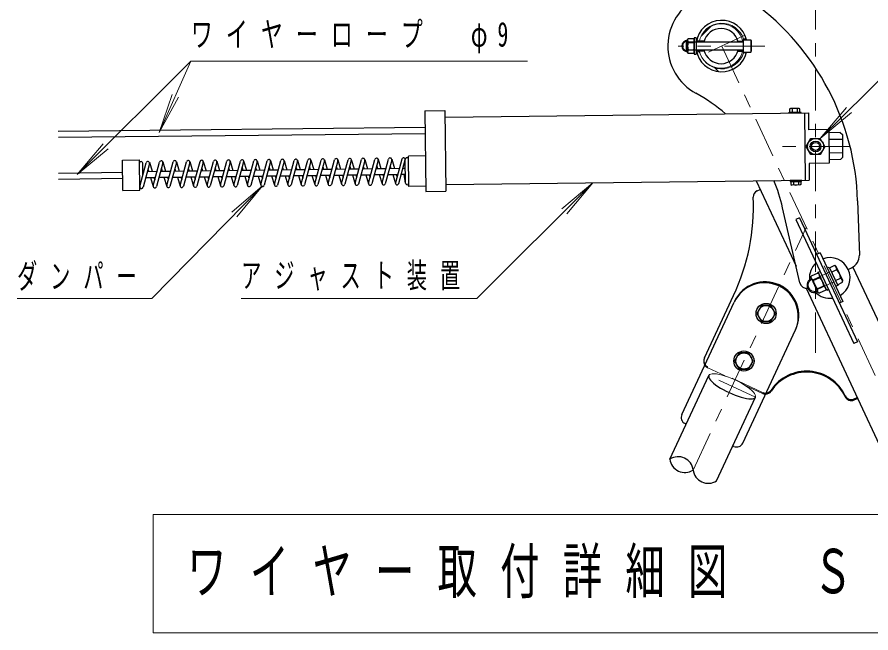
# Model space of a CAD drawing. Units: millimetres on the paper, with parts at other scales. Extents: x -621 to -236, y -10 to 262.
# Drawn here: x -357.8 to -294.3, y 193.2 to 239 of the extents above; entities that cross this region are included whole.
import ezdxf

# ---------------------------------------------------------------- set-up
doc = ezdxf.new("R2010")
doc.units = ezdxf.units.MM
for name, pattern in [('USER1', [4.5, 2.5, -2]), ('USER2', [6, 3, -1, 1, -1]), ('USER3', [8, 3, -1, 1, -1, 1, -1])]:
    doc.linetypes.add(name, pattern=pattern)
doc.layers.add('LY_1', color=7, linetype='Continuous', lineweight=25)
doc.styles.add('ＭＳ ゴシック', font='')
doc.styles.get('ＭＳ ゴシック').set_extended_font_data('MS Gothic')

msp = doc.modelspace()

# ---------------------------------------------------------------- linework, layer by layer
at = {"layer": 'LY_1', "linetype": 'USER2', "lineweight": 13}
for p, q in [((-298.426, 214.036), (-298.426, 243.319)), ((-303.673, 237.62), (-307.131, 236.007)), ((-302.205, 236.814), (-308.645, 236.814)), ((-305.402, 236.814), (-290.766, 205.427)), ((-295.892, 229.358), (-300.959, 229.358)), ((-307.524, 205.329), (-299.122, 223.347)), ((-302.896, 210.741), (-306.353, 212.354))]:
    msp.add_line(p, q, dxfattribs=at)
at = {"layer": 'LY_1', "lineweight": 13}
for p, q in [((-287.568, 240.342), (-298.079, 229.958)), ((-306.93, 237.542), (-306.178, 238.294)), ((-307.024, 236.314), (-307.149, 236.439)), ((-344.85, 235.692), (-353.279, 227.264)), ((-347.209, 230.388), (-344.851, 235.692)), ((-344.85, 235.692), (-319.838, 235.692)), ((-305.63, 234.92), (-305.902, 235.191)), ((-347.209, 230.388), (-346.234, 233.225)), ((-347.209, 230.388), (-345.756, 233.012)), ((-298.079, 229.958), (-296.137, 232.245)), ((-298.079, 229.958), (-295.769, 231.873)), ((-353.279, 227.264), (-351.35, 229.562)), ((-353.279, 227.264), (-350.981, 229.192)), ((-323.589, 218.059), (-314.988, 226.66)), ((-314.988, 226.66), (-317.286, 224.732)), ((-314.988, 226.66), (-316.916, 224.362)), ((-347.752, 218.059), (-339.528, 226.44)), ((-339.528, 226.44), (-341.808, 224.49)), ((-339.528, 226.44), (-341.435, 224.123)), ((-357.754, 218.059), (-347.752, 218.059)), ((-341.102, 218.059), (-323.589, 218.059)), ((-347.642, 202.034), (-347.642, 193.234)), ((-272.842, 202.034), (-347.642, 202.034)), ((-347.642, 193.234), (-272.842, 193.234))]:
    msp.add_line(p, q, dxfattribs=at)
at = {"layer": 'LY_1'}
for p, q in [((-307.935, 237.288), (-307.892, 237.361)), ((-307.935, 236.339), (-307.935, 237.288)), ((-307.477, 237.361), (-307.892, 237.361)), ((-307.435, 237.288), (-307.477, 237.361)), ((-307.31, 237.414), (-307.435, 237.414)), ((-307.435, 237.414), (-307.435, 236.214)), ((-307.31, 237.414), (-307.31, 236.214)), ((-303.8, 237.264), (-303.235, 237.264)), ((-303.8, 237.264), (-303.8, 236.364)), ((-303.561, 237.314), (-303.78, 237.314)), ((-303.235, 237.264), (-303.235, 236.364)), ((-303.235, 237.264), (-303.2, 237.203)), ((-308.05, 237.114), (-308.05, 236.514)), ((-303.8, 237.114), (-308.05, 237.114)), ((-307.892, 237.087), (-307.477, 237.087)), ((-307.058, 237.189), (-307.272, 237.189)), ((-306.702, 237.189), (-307.057, 237.189)), ((-304.197, 237.189), (-303.843, 237.189)), ((-303.2, 237.203), (-303.2, 236.424)), ((-303.8, 236.514), (-308.05, 236.514)), ((-307.935, 236.339), (-307.892, 236.266)), ((-307.892, 236.54), (-307.477, 236.54)), ((-307.477, 236.266), (-307.892, 236.266)), ((-307.435, 236.339), (-307.477, 236.266)), ((-307.435, 236.214), (-307.31, 236.214)), ((-307.058, 236.439), (-307.272, 236.439)), ((-306.702, 236.439), (-307.057, 236.439)), ((-304.197, 236.439), (-303.843, 236.439)), ((-303.8, 236.364), (-303.235, 236.364)), ((-303.561, 236.314), (-303.78, 236.314)), ((-303.235, 236.364), (-303.2, 236.424)), ((-327.459, 232.012), (-325.96, 232.03)), ((-327.459, 232.012), (-327.388, 226.013)), ((-325.96, 232.03), (-325.888, 226.031)), ((-325.954, 231.53), (-298.959, 231.852)), ((-300.385, 231.912), (-299.535, 231.924)), ((-300.384, 231.832), (-300.385, 231.912)), ((-299.534, 231.844), (-300.384, 231.832)), ((-300.338, 232.143), (-300.278, 232.179)), ((-300.335, 231.913), (-300.338, 232.143)), ((-299.648, 232.187), (-300.278, 232.179)), ((-300.147, 231.916), (-300.15, 232.146)), ((-299.772, 231.921), (-299.775, 232.151)), ((-299.587, 232.153), (-299.648, 232.187)), ((-299.584, 231.923), (-299.587, 232.153)), ((-299.535, 231.924), (-299.534, 231.844)), ((-299.259, 231.847), (-299.193, 226.848)), ((-298.959, 231.851), (-298.942, 230.601)), ((-327.444, 230.755), (-354.69, 230.472)), ((-327.439, 230.305), (-354.685, 230.022)), ((-297.442, 230.621), (-298.942, 230.601)), ((-297.442, 230.621), (-297.409, 228.121)), ((-296.589, 230.383), (-297.439, 230.371)), ((-296.589, 230.383), (-296.437, 230.235)), ((-299.118, 229.358), (-298.772, 229.958)), ((-298.772, 229.958), (-298.079, 229.958)), ((-296.432, 229.885), (-297.432, 229.871)), ((-296.437, 230.235), (-296.415, 228.535)), ((-298.772, 228.758), (-299.118, 229.358)), ((-297.733, 229.358), (-298.079, 228.758)), ((-332.64, 226.631), (-332.161, 228.387)), ((-331.921, 228.39), (-331.717, 227.708)), ((-331.64, 226.643), (-331.161, 228.4)), ((-330.921, 228.402), (-330.717, 227.721)), ((-330.64, 226.656), (-330.162, 228.412)), ((-329.921, 228.415), (-329.717, 227.733)), ((-329.162, 228.424), (-329.64, 226.668)), ((-328.894, 226.643), (-328.916, 228.393)), ((-327.419, 228.661), (-328.669, 228.646)), ((-328.641, 226.396), (-328.669, 228.646)), ((-298.079, 228.758), (-298.772, 228.758)), ((-296.419, 228.885), (-297.419, 228.871)), ((-296.563, 228.383), (-297.413, 228.371)), ((-296.415, 228.535), (-296.563, 228.383)), ((-349.917, 228.342), (-348.667, 228.358)), ((-349.889, 226.092), (-349.917, 228.342)), ((-348.639, 226.108), (-348.667, 228.358)), ((-348.638, 226.392), (-348.16, 228.148)), ((-348.404, 227.253), (-348.414, 228.111)), ((-347.919, 228.082), (-348.397, 226.326)), ((-347.92, 228.192), (-347.716, 227.511)), ((-347.639, 226.446), (-347.16, 228.202)), ((-346.919, 228.136), (-347.398, 226.38)), ((-346.92, 228.205), (-346.716, 227.523)), ((-346.639, 226.458), (-346.16, 228.214)), ((-345.919, 228.148), (-346.398, 226.392)), ((-345.92, 228.217), (-345.716, 227.535)), ((-345.639, 226.47), (-345.16, 228.227)), ((-344.919, 228.161), (-345.398, 226.405)), ((-344.92, 228.23), (-344.716, 227.548)), ((-344.639, 226.483), (-344.161, 228.239)), ((-343.919, 228.173), (-344.398, 226.417)), ((-344.034, 227.751), (-343.976, 227.557)), ((-343.92, 228.242), (-343.716, 227.56)), ((-343.639, 226.495), (-343.161, 228.251)), ((-342.919, 228.186), (-343.398, 226.429)), ((-343.034, 227.763), (-342.976, 227.569)), ((-342.92, 228.254), (-342.716, 227.572)), ((-342.639, 226.508), (-342.161, 228.264)), ((-341.919, 228.198), (-342.398, 226.442)), ((-342.034, 227.776), (-341.976, 227.582)), ((-341.92, 228.267), (-341.716, 227.585)), ((-341.639, 226.52), (-341.161, 228.276)), ((-340.92, 228.21), (-341.398, 226.454)), ((-341.034, 227.788), (-340.976, 227.594)), ((-340.92, 228.279), (-340.716, 227.597)), ((-340.639, 226.532), (-340.161, 228.288)), ((-339.92, 228.223), (-340.398, 226.466)), ((-340.035, 227.8), (-339.976, 227.606)), ((-339.92, 228.291), (-339.716, 227.609)), ((-339.639, 226.545), (-339.161, 228.301)), ((-338.92, 228.235), (-339.398, 226.479)), ((-339.034, 227.813), (-338.976, 227.619)), ((-338.92, 228.304), (-338.716, 227.622)), ((-338.639, 226.557), (-338.161, 228.313)), ((-337.92, 228.247), (-338.398, 226.491)), ((-338.035, 227.825), (-337.976, 227.631)), ((-337.921, 228.316), (-337.717, 227.634)), ((-337.639, 226.569), (-337.161, 228.325)), ((-336.92, 228.26), (-337.398, 226.504)), ((-337.035, 227.838), (-336.977, 227.643)), ((-336.921, 228.328), (-336.717, 227.646)), ((-336.639, 226.582), (-336.161, 228.338)), ((-335.92, 228.272), (-336.398, 226.516)), ((-336.035, 227.85), (-335.977, 227.656)), ((-335.921, 228.341), (-335.717, 227.659)), ((-335.64, 226.594), (-335.161, 228.35)), ((-334.92, 228.284), (-335.398, 226.528)), ((-335.035, 227.862), (-334.977, 227.668)), ((-334.921, 228.353), (-334.717, 227.671)), ((-334.64, 226.606), (-334.161, 228.362)), ((-333.92, 228.297), (-334.398, 226.541)), ((-334.035, 227.875), (-333.977, 227.68)), ((-333.921, 228.365), (-333.717, 227.684)), ((-333.64, 226.619), (-333.161, 228.375)), ((-332.92, 228.309), (-333.398, 226.553)), ((-333.035, 227.887), (-332.977, 227.693)), ((-332.921, 228.378), (-332.717, 227.696)), ((-331.92, 228.321), (-332.399, 226.565)), ((-332.035, 227.899), (-331.977, 227.705)), ((-330.92, 228.334), (-331.399, 226.578)), ((-331.035, 227.912), (-330.977, 227.717)), ((-329.92, 228.346), (-330.399, 226.59)), ((-330.035, 227.924), (-329.977, 227.73)), ((-329.399, 226.602), (-328.92, 228.358)), ((-329.066, 227.741), (-329.075, 227.793)), ((-297.409, 228.121), (-298.909, 228.102)), ((-298.909, 228.102), (-298.893, 226.852)), ((-354.676, 227.378), (-349.906, 227.442)), ((-348.406, 227.461), (-348.347, 227.461)), ((-348.087, 227.506), (-347.347, 227.515)), ((-348.034, 227.702), (-347.976, 227.507)), ((-347.087, 227.518), (-346.348, 227.527)), ((-347.034, 227.714), (-346.976, 227.52)), ((-346.088, 227.531), (-345.348, 227.54)), ((-346.034, 227.726), (-345.976, 227.532)), ((-345.088, 227.543), (-344.348, 227.552)), ((-345.034, 227.739), (-344.976, 227.544)), ((-344.088, 227.555), (-343.348, 227.565)), ((-343.211, 227.116), (-342.471, 227.125)), ((-343.088, 227.568), (-342.348, 227.577)), ((-342.842, 227.121), (-342.638, 226.439)), ((-342.582, 227.124), (-342.524, 226.93)), ((-342.211, 227.129), (-341.471, 227.138)), ((-342.088, 227.58), (-341.348, 227.589)), ((-341.842, 227.133), (-341.638, 226.451)), ((-341.582, 227.136), (-341.524, 226.942)), ((-341.211, 227.141), (-340.471, 227.15)), ((-341.088, 227.592), (-340.348, 227.602)), ((-340.842, 227.145), (-340.638, 226.464)), ((-340.582, 227.149), (-340.524, 226.954)), ((-340.211, 227.153), (-339.471, 227.162)), ((-340.088, 227.605), (-339.348, 227.614)), ((-339.842, 227.158), (-339.638, 226.476)), ((-339.582, 227.161), (-339.524, 226.967)), ((-339.211, 227.166), (-338.471, 227.175)), ((-339.088, 227.617), (-338.348, 227.626)), ((-338.842, 227.17), (-338.638, 226.488)), ((-338.582, 227.173), (-338.524, 226.979)), ((-338.211, 227.178), (-337.471, 227.187)), ((-338.088, 227.629), (-337.348, 227.639)), ((-337.842, 227.183), (-337.638, 226.501)), ((-337.582, 227.186), (-337.524, 226.991)), ((-337.211, 227.19), (-336.471, 227.199)), ((-337.088, 227.642), (-336.348, 227.651)), ((-336.842, 227.195), (-336.639, 226.513)), ((-336.583, 227.198), (-336.524, 227.004)), ((-336.211, 227.203), (-335.471, 227.212)), ((-336.088, 227.654), (-335.348, 227.663)), ((-335.843, 227.207), (-335.639, 226.525)), ((-335.583, 227.21), (-335.525, 227.016)), ((-335.211, 227.215), (-334.471, 227.224)), ((-335.088, 227.667), (-334.348, 227.676)), ((-334.843, 227.22), (-334.639, 226.538)), ((-334.583, 227.223), (-334.525, 227.029)), ((-334.211, 227.227), (-333.471, 227.237)), ((-334.088, 227.679), (-333.348, 227.688)), ((-333.843, 227.232), (-333.639, 226.55)), ((-333.583, 227.235), (-333.525, 227.041)), ((-333.211, 227.24), (-332.472, 227.249)), ((-333.088, 227.691), (-332.348, 227.7)), ((-332.843, 227.244), (-332.639, 226.562)), ((-332.583, 227.248), (-332.525, 227.053)), ((-332.212, 227.252), (-331.472, 227.261)), ((-332.089, 227.704), (-331.349, 227.713)), ((-331.843, 227.257), (-331.639, 226.575)), ((-331.583, 227.26), (-331.525, 227.066)), ((-331.212, 227.264), (-330.472, 227.274)), ((-331.089, 227.716), (-330.349, 227.725)), ((-330.843, 227.269), (-330.639, 226.587)), ((-330.583, 227.272), (-330.525, 227.078)), ((-330.212, 227.277), (-329.472, 227.286)), ((-330.089, 227.728), (-329.349, 227.737)), ((-329.843, 227.281), (-329.639, 226.599)), ((-329.583, 227.285), (-329.525, 227.09)), ((-329.212, 227.289), (-328.903, 227.293)), ((-329.089, 227.741), (-328.908, 227.743)), ((-328.893, 226.625), (-328.997, 227.292)), ((-354.67, 226.928), (-349.9, 226.992)), ((-348.21, 227.054), (-347.47, 227.064)), ((-347.842, 227.059), (-347.638, 226.377)), ((-347.582, 227.062), (-347.524, 226.868)), ((-347.21, 227.067), (-346.471, 227.076)), ((-346.842, 227.071), (-346.638, 226.389)), ((-346.582, 227.075), (-346.524, 226.88)), ((-346.211, 227.079), (-345.471, 227.088)), ((-345.842, 227.084), (-345.638, 226.402)), ((-345.582, 227.087), (-345.524, 226.893)), ((-345.211, 227.091), (-344.471, 227.101)), ((-344.842, 227.096), (-344.638, 226.414)), ((-344.582, 227.099), (-344.524, 226.905)), ((-344.211, 227.104), (-343.471, 227.113)), ((-343.842, 227.108), (-343.638, 226.427)), ((-343.582, 227.112), (-343.524, 226.917)), ((-325.894, 226.53), (-298.893, 226.852)), ((-302.84, 226.805), (-299.879, 220.457)), ((-299.468, 226.844), (-300.317, 226.833)), ((-300.317, 226.833), (-300.316, 226.753)), ((-300.316, 226.753), (-299.466, 226.764)), ((-300.267, 226.754), (-300.264, 226.523)), ((-300.264, 226.523), (-300.203, 226.489)), ((-299.573, 226.498), (-300.203, 226.489)), ((-300.079, 226.756), (-300.076, 226.526)), ((-299.704, 226.761), (-299.701, 226.531)), ((-299.513, 226.533), (-299.573, 226.498)), ((-299.516, 226.764), (-299.513, 226.533)), ((-299.466, 226.764), (-299.468, 226.844)), ((-349.889, 226.092), (-348.639, 226.108)), ((-327.392, 226.411), (-328.641, 226.396)), ((-327.388, 226.013), (-325.888, 226.031)), ((-302.768, 226.059), (-302.541, 226.165)), ((-295.3, 225.323), (-295.174, 221.287)), ((-299.596, 219.224), (-300.879, 224.805)), ((-299.621, 224.062), (-299.893, 223.935)), ((-299.621, 224.062), (-295.324, 214.846)), ((-299.893, 223.935), (-295.596, 214.719)), ((-298.082, 221.47), (-298.354, 221.343)), ((-298.082, 221.47), (-296.391, 217.845)), ((-297.553, 220.337), (-297.418, 220.4)), ((-297.418, 220.4), (-296.784, 219.041)), ((-297.393, 220.348), (-297.002, 220.531)), ((-297.247, 220.034), (-296.855, 220.217)), ((-297.002, 220.531), (-296.89, 220.453)), ((-296.404, 219.411), (-296.89, 220.453)), ((-296.002, 220.233), (-295.751, 220.35)), ((-295.647, 220.406), (-289.038, 206.233)), ((-298.759, 219.609), (-298.749, 219.716)), ((-298.759, 219.609), (-298.252, 218.522)), ((-298.257, 219.945), (-298.749, 219.716)), ((-298.603, 219.402), (-298.111, 219.631)), ((-298.17, 219.884), (-298.257, 219.945)), ((-298.233, 220.02), (-298.097, 220.083)), ((-297.599, 218.66), (-298.233, 220.02)), ((-296.954, 219.407), (-296.563, 219.589)), ((-298.31, 218.774), (-297.818, 219.004)), ((-296.784, 219.041), (-296.92, 218.977)), ((-296.808, 219.093), (-296.416, 219.275)), ((-296.416, 219.275), (-296.404, 219.411)), ((-306.678, 213.651), (-304.514, 218.292)), ((-299.124, 218.836), (-292.495, 204.621)), ((-298.252, 218.522), (-298.164, 218.461)), ((-297.672, 218.69), (-298.164, 218.461)), ((-297.663, 218.797), (-297.672, 218.69)), ((-297.463, 218.724), (-297.599, 218.66)), ((-308.364, 209.443), (-304.473, 217.788)), ((-296.391, 217.845), (-296.663, 217.718)), ((-302.448, 217.557), (-302.795, 216.957)), ((-301.756, 217.557), (-302.448, 217.557)), ((-301.409, 216.957), (-301.756, 217.557)), ((-302.795, 216.957), (-302.448, 216.357)), ((-302.448, 216.357), (-301.756, 216.357)), ((-301.756, 216.357), (-301.409, 216.957)), ((-303.833, 207.33), (-299.907, 215.749)), ((-295.324, 214.846), (-295.596, 214.719)), ((-304.095, 214.025), (-304.442, 213.425)), ((-303.403, 214.025), (-304.095, 214.025)), ((-303.056, 213.425), (-303.403, 214.025)), ((-304.442, 213.425), (-304.095, 212.825)), ((-303.403, 212.825), (-303.056, 213.425)), ((-304.095, 212.825), (-303.403, 212.825)), ((-309.253, 206.135), (-306.353, 212.354)), ((-305.795, 204.523), (-302.896, 210.741)), ((-295.561, 210.605), (-295.335, 210.711)), ((-295.561, 210.531), (-295.307, 210.65)), ((-308.039, 208.739), (-308.122, 208.779)), ((-304.497, 207.088), (-304.581, 207.127))]:
    msp.add_line(p, q, dxfattribs=at)
at = {"layer": 'LY_1', "linetype": 'USER3', "lineweight": 13}
msp.add_line((-298.079, 229.958), (-297.733, 229.358), dxfattribs=at)
at = {"layer": 'LY_1', "linetype": 'USER1', "lineweight": 13}
for p, q in [((-297.406, 220.02), (-298.629, 219.449)), ((-298.629, 219.449), (-298.291, 218.724)), ((-297.067, 219.295), (-298.291, 218.724)), ((-302.358, 211.084), (-306.436, 212.986)), ((-305.154, 212.314), (-306.436, 212.912)), ((-302.358, 211.01), (-303.696, 211.635))]:
    msp.add_line(p, q, dxfattribs=at)
at = {"layer": 'LY_1'}
msp.add_lwpolyline([(-306.353, 212.354), (-306.367, 212.285), (-306.351, 212.204), (-306.306, 212.112), (-306.231, 212.01), (-306.13, 211.9), (-306.002, 211.785), (-305.851, 211.665), (-305.679, 211.543), (-305.489, 211.421), (-305.284, 211.301), (-305.068, 211.186), (-304.844, 211.077), (-304.616, 210.976), (-304.389, 210.884), (-304.166, 210.804), (-303.95, 210.737), (-303.746, 210.683), (-303.557, 210.645), (-303.387, 210.621), (-303.237, 210.614), (-303.111, 210.623), (-303.011, 210.647), (-302.939, 210.687), (-302.896, 210.741)], dxfattribs=at)
at = {"layer": 'LY_1', "linetype": 'USER1', "lineweight": 13}
msp.add_lwpolyline([(-302.896, 210.741), (-302.882, 210.817), (-302.904, 210.907), (-302.961, 211.01), (-303.051, 211.124), (-303.174, 211.247), (-303.326, 211.376), (-303.505, 211.508), (-303.707, 211.641), (-303.927, 211.772), (-304.161, 211.899), (-304.405, 212.018), (-304.653, 212.128), (-304.901, 212.226), (-305.143, 212.311), (-305.374, 212.38), (-305.591, 212.431), (-305.787, 212.465), (-305.96, 212.48), (-306.106, 212.476), (-306.221, 212.454), (-306.304, 212.413), (-306.353, 212.354)], dxfattribs=at)
at = {"layer": 'LY_1'}
for centre, radius in [((-298.426, 229.358), 0.6), ((-298.426, 229.358), 0.4), ((-298.426, 229.358), 0.3), ((-302.102, 216.957), 0.75), ((-302.102, 216.957), 0.6), ((-303.749, 213.425), 0.75), ((-303.749, 213.425), 0.6)]:
    msp.add_circle(centre, radius, dxfattribs=at)
for centre, radius, start, end in [((-305.402, 236.814), 4, 53.66074, 241.36681), ((-314.291, 224.731), 19, 1.78503, 53.66074), ((-305.402, 236.814), 1.907, 13.64532, 170.9513), ((-305.45, 236.814), 1.308, 13.26443, 166.73557), ((-307.439, 237.288), 0.495, 179.99998, 203.86488), ((-307.93, 237.288), 0.495, 336.1351, 360), ((-307.935, 236.814), 0.425, 89.99999, 269.99999), ((-307.029, 236.814), 0.906, 162.41203, 197.58794), ((-308.341, 236.814), 0.906, 342.41204, 17.58796), ((-307.439, 236.339), 0.495, 156.13508, 179.99998), ((-307.93, 236.339), 0.495, 360, 23.8649), ((-305.402, 236.814), 1.907, 189.0487, 346.35468), ((-305.45, 236.814), 1.308, 193.26443, 346.73557), ((-313.549, 221.893), 13, 49.50492, 61.36681), ((-300.242, 231.982), 0.188, 60.7575, 120.75748), ((-299.956, 231.66), 0.523, 69.74307, 111.77191), ((-299.679, 231.99), 0.188, 60.7575, 120.75748), ((-339.04, 228.268), 0.125, 344.7624, 164.76239), ((-338.04, 228.28), 0.125, 344.7624, 164.76239), ((-337.04, 228.292), 0.125, 344.7624, 164.76239), ((-336.04, 228.305), 0.125, 344.7624, 164.76239), ((-335.041, 228.317), 0.125, 344.7624, 164.76239), ((-334.041, 228.33), 0.125, 344.7624, 164.76239), ((-333.041, 228.342), 0.125, 344.7624, 164.76239), ((-332.041, 228.354), 0.125, 344.7624, 164.76239), ((-331.041, 228.367), 0.125, 344.7624, 164.76239), ((-330.041, 228.379), 0.125, 344.7624, 164.76239), ((-329.041, 228.391), 0.125, 344.7624, 164.76239), ((-328.791, 228.394), 0.125, 0.70779, 180.7078), ((-348.539, 228.109), 0.125, 0.70779, 180.7078), ((-348.039, 228.115), 0.125, 344.7624, 164.76239), ((-347.04, 228.169), 0.125, 344.7624, 164.76239), ((-346.04, 228.181), 0.125, 344.7624, 164.76239), ((-345.04, 228.194), 0.125, 344.7624, 164.76239), ((-344.04, 228.206), 0.125, 344.7624, 164.76239), ((-343.04, 228.218), 0.125, 344.7624, 164.76239), ((-342.04, 228.231), 0.125, 344.7624, 164.76239), ((-341.04, 228.243), 0.125, 344.7624, 164.76239), ((-340.04, 228.255), 0.125, 344.7624, 164.76239), ((-344.518, 226.45), 0.125, 164.76239, 344.7624), ((-343.518, 226.462), 0.125, 164.76239, 344.7624), ((-342.518, 226.475), 0.125, 164.76239, 344.7624), ((-341.518, 226.487), 0.125, 164.76239, 344.7624), ((-340.519, 226.499), 0.125, 164.76239, 344.7624), ((-339.519, 226.512), 0.125, 164.76239, 344.7624), ((-338.519, 226.524), 0.125, 164.76239, 344.7624), ((-337.519, 226.536), 0.125, 164.76239, 344.7624), ((-336.519, 226.549), 0.125, 164.76239, 344.7624), ((-335.519, 226.561), 0.125, 164.76239, 344.7624), ((-334.519, 226.573), 0.125, 164.76239, 344.7624), ((-333.519, 226.586), 0.125, 164.76239, 344.7624), ((-332.519, 226.598), 0.125, 164.76239, 344.7624), ((-331.519, 226.611), 0.125, 164.76239, 344.7624), ((-330.519, 226.623), 0.125, 164.76239, 344.7624), ((-329.519, 226.635), 0.125, 164.76239, 344.7624), ((-328.769, 226.645), 0.125, 180.70779, 0.70779), ((-313.549, 221.893), 13, 12.94564, 22.27867), ((-300.172, 226.687), 0.188, 240.7575, 300.75748), ((-299.895, 227.017), 0.523, 249.74307, 291.77191), ((-299.609, 226.695), 0.188, 240.7575, 300.75748), ((-348.517, 226.359), 0.125, 164.76239, 344.7624), ((-347.518, 226.413), 0.125, 164.76239, 344.7624), ((-346.518, 226.425), 0.125, 164.76239, 344.7624), ((-345.518, 226.438), 0.125, 164.76239, 344.7624), ((-302.556, 225.606), 0.5, 115, 182.39385), ((-318.746, 224.929), 15.704, 335, 2.39385), ((-297.372, 219.594), 1.512, 300.69158, 109.30842), ((-296.174, 221.256), 1, 295, 1.78503), ((-297.372, 219.594), 1.512, 132.30875, 184.75562), ((-297.201, 220.247), 0.346, 355.0002, 55.00017), ((-297.478, 219.545), 0.916, 2.78094, 47.21944), ((-298.505, 219.065), 0.55, 115.00001, 295), ((-298.191, 219.874), 0.626, 205.00007, 228.86503), ((-298.737, 219.619), 0.626, 1.13494, 24.99995), ((-298.955, 218.856), 1.146, 7.41202, 42.58801), ((-296.761, 219.305), 0.346, 355.0002, 55.00017), ((-302.207, 216.732), 2.5, 335, 155), ((-302.173, 216.806), 2.5, 335, 155), ((-299.109, 219.336), 0.5, 192.94564, 281.45187), ((-297.467, 219.55), 1.146, 187.41201, 222.58803), ((-298.231, 218.532), 0.626, 25.00005, 48.86501), ((-297.372, 219.594), 1.512, 225.2448, 277.69125), ((-297.684, 218.787), 0.626, 181.13501, 204.99996), ((-306.225, 213.439), 0.5, 155, 215), ((-306.225, 213.365), 0.5, 175.75304, 210.76459), ((-299.094, 209.509), 3.165, 24.99998, 146.39619), ((-299.094, 209.435), 3.165, 24.99998, 146.39619), ((-302.146, 211.538), 0.5, 275, 326.39619), ((-302.146, 211.464), 0.5, 270.93846, 326.39619), ((-295.773, 211.058), 0.5, 204.99998, 295), ((-295.773, 210.984), 0.5, 204.99998, 295), ((-307.911, 209.232), 0.5, 155, 245), ((-304.286, 207.541), 0.5, 245, 335), ((-308.642, 205.189), 1.127, 7.17316, 122.82684), ((-308.135, 206.276), 1.127, 187.17316, 302.82684), ((-306.406, 205.47), 1.127, 187.17316, 302.82684)]:
    msp.add_arc(centre, radius, start, end, dxfattribs=at)
at = {"layer": 'LY_1', "lineweight": 13}
for centre, radius, start, end in [((-305.402, 236.814), 1.698, 15.37264, 169.82062), ((-305.45, 236.814), 1.65, 10.47568, 169.52432), ((-305.402, 236.814), 1.698, 190.17938, 344.62736), ((-305.45, 236.814), 1.65, 190.47568, 349.52432)]:
    msp.add_arc(centre, radius, start, end, dxfattribs=at)
at = {"layer": 'LY_1', "linetype": 'USER1', "lineweight": 13}
for centre, radius, start, end in [((-307.935, 236.814), 0.365, 89.99999, 269.99999), ((-298.505, 219.065), 0.47, 115.00001, 295), ((-306.225, 213.365), 0.5, 210.76459, 245), ((-306.225, 213.439), 0.5, 215, 245), ((-302.146, 211.538), 0.5, 245, 275), ((-302.146, 211.464), 0.5, 245, 270.93846)]:
    msp.add_arc(centre, radius, start, end, dxfattribs=at)

# ---------------------------------------------------------------- texts
at = {"layer": 'LY_1', "style": 'ＭＳ ゴシック'}
for s, insert, char_height, attachment_point in [('\\T1.6;\\W0.65;ワイヤーロープ\u3000φ9', (-344.838, 236.276), 1.833, 7), ('\\T1.64;\\W0.6;ダンパー', (-357.754, 218.642), 1.833, 7), ('\\T1.64;\\W0.6;アジャスト装置', (-341.102, 218.642), 1.833, 7), ('\\T1.59;\\W0.65;ワイヤー取付詳細図\u3000Ｓ＝１／20', (-310.242, 197.634), 3.299, 5)]:
    msp.add_mtext(s, dxfattribs=dict(at, insert=insert, char_height=char_height, attachment_point=attachment_point))

doc.saveas('drawing.dxf')
